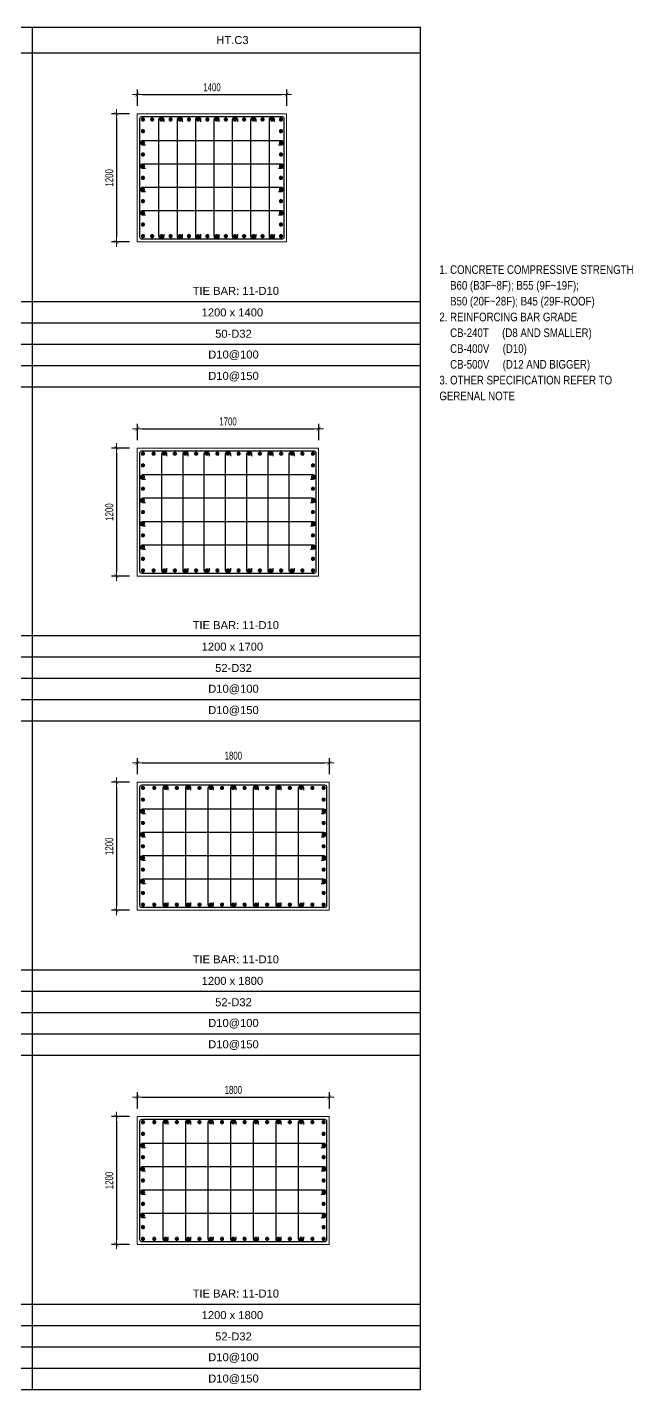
# Model space of a CAD drawing. Header units: millimetres. Extents: x 556513 to 603917, y 79551 to 95646.
# Drawn here: x 573009 to 578687, y 80143 to 92914 of the extents above; entities that cross this region are included whole.
import ezdxf
from ezdxf.enums import TextEntityAlignment as Align

# ---------------------------------------------------------------- set-up
doc = ezdxf.new("R2010")
doc.units = ezdxf.units.MM
doc.layers.get('Defpoints').update_dxf_attribs({"color": 151, "lineweight": 9})
doc.layers.add('2', color=2, linetype='Continuous')
doc.layers.add('TIT1', color=3, linetype='Continuous')
for name, color, linetype, lineweight in [('NDC_S_CONTINUOUS', 3, 'Continuous', 20), ('NDC_S_DIM', 1, 'Continuous', 15), ('NDC_S_REBAR', 4, 'Continuous', 35)]:
    doc.layers.add(name, color=color, linetype=linetype, lineweight=lineweight)
doc.styles.add('ARIAL', font='arial.ttf', dxfattribs={"width": 0.8})
doc.styles.add('NDC_ARIAL', font='arial.ttf', dxfattribs={"width": 0.85})
doc.styles.add('NDC_DIM', font='', dxfattribs={"width": 0.75})
doc.styles.get('NDC_DIM').set_extended_font_data('Dotum')
doc.dimstyles.new('NDC_dim_30', dxfattribs={"dimscale": 30, "dimtxt": 2.5, "dimasz": 1.5, "dimexe": 1.5, "dimexo": 2.5, "dimgap": 1, "dimtad": 1, "dimdec": 0, "dimzin": 0, "dimdsep": 46, "dimtxsty": 'NDC_DIM', "dimblk": 'DIMMARK', "dimcen": 0.09, "dimdle": 1.2, "dimclrd": 1, "dimclre": 1, "dimclrt": 3, "dimadec": 0, "dimazin": 0, "dimtfac": 1, "dimtdec": 0, "dimtix": 1, "dimtofl": 0, "dimtmove": 0, "dimatfit": 3, "dimfxl": 8, "dimfxlon": 1, "dimtolj": 1, "dimtzin": 0, "dimarcsym": 0})

# ---------------------------------------------------------------- blocks, each defined once
blk = doc.blocks.new('GN')
at = {"layer": 'TIT1', "insert": (0, 0), "char_height": 81, "width": 1996.3, "attachment_point": 1, "line_spacing_factor": 1.096296, "style": 'ARIAL'}
blk.add_mtext('\\A1;1. CONCRETE COMPRESSIVE STRENGTH\\P    B60 (B3F~8F); B55 (9F~19F);\\P    B50 (20F~28F); B45 (29F-ROOF)\\P2. REINFORCING BAR GRADE\\P    CB-240T     (D8 AND SMALLER)\\P    CB-400V     (D10)\\P    CB-500V     (D12 AND BIGGER)\\P3. OTHER SPECIFICATION REFER TO GERENAL NOTE ', dxfattribs=at)
blk = doc.blocks.new('DIMMARK')
at = {"layer": 'NDC_S_DIM', "color": 1}
blk.add_line((-1.5, 0), (1, 0), dxfattribs=at)
at = {"layer": 'NDC_S_DIM', "color": 2, "const_width": 0.1}
blk.add_lwpolyline([(-0.42, -0.42), (0.42, 0.42)], dxfattribs=at)
blk = doc.blocks.new('*D23')
at = {"layer": 'Defpoints', "color": 0, "ltscale": 40, "transparency": 16777216}
for p in [(575442, 92284), (574042, 92102), (575442, 92102)]:
    blk.add_point(p, dxfattribs=at)
at = {"layer": 'NDC_S_DIM', "color": 1, "lineweight": -2, "ltscale": 40, "transparency": 16777216}
for p, q in [((574042, 92177), (574042, 92329)), ((574087, 92284), (575397, 92284)), ((575442, 92177), (575442, 92329))]:
    blk.add_line(p, q, dxfattribs=at)
at = {"layer": 'NDC_S_DIM', "color": 1, "lineweight": -2, "ltscale": 40, "transparency": 16777216, "xscale": 45, "yscale": 45, "zscale": 45, "rotation": 180}
blk.add_blockref('DIMMARK', (574042, 92284), dxfattribs=at)
at = {"layer": 'NDC_S_DIM', "color": 1, "lineweight": -2, "ltscale": 40, "transparency": 16777216, "xscale": 45, "yscale": 45, "zscale": 45}
blk.add_blockref('DIMMARK', (575442, 92284), dxfattribs=at)
at = {"layer": 'NDC_S_DIM', "color": 3, "ltscale": 40, "transparency": 16777216, "insert": (574742, 92351), "char_height": 75, "attachment_point": 5, "style": 'NDC_DIM'}
blk.add_mtext('\\A1;1400', dxfattribs=at)
blk = doc.blocks.new('*D24')
at = {"layer": 'Defpoints', "color": 0, "ltscale": 40, "transparency": 16777216}
for p in [(574042, 92102), (573846, 90902), (574042, 90902)]:
    blk.add_point(p, dxfattribs=at)
at = {"layer": 'NDC_S_DIM', "color": 1, "lineweight": -2, "ltscale": 40, "transparency": 16777216}
for p, q in [((573967, 92102), (573801, 92102)), ((573846, 92057), (573846, 90947)), ((573967, 90902), (573801, 90902))]:
    blk.add_line(p, q, dxfattribs=at)
at = {"layer": 'NDC_S_DIM', "color": 1, "lineweight": -2, "ltscale": 40, "transparency": 16777216, "xscale": 45, "yscale": 45, "zscale": 45}
for p, rotation in [((573846, 92102), 90), ((573846, 90902), 270)]:
    blk.add_blockref('DIMMARK', p, dxfattribs=dict(at, rotation=rotation))
at = {"layer": 'NDC_S_DIM', "color": 3, "ltscale": 40, "transparency": 16777216, "insert": (573779, 91502), "char_height": 75, "attachment_point": 5, "rotation": 90, "style": 'NDC_DIM'}
blk.add_mtext('\\A1;1200', dxfattribs=at)
blk = doc.blocks.new('kata_block_THEP')
at = {"layer": 'NDC_S_REBAR', "color": 0}
for p, q in [((-0.5, 0), (0.5, 0)), ((-0.35, 0.35), (0.35, -0.35)), ((0.35, 0.35), (-0.35, -0.35)), ((0, 0.5), (0, -0.5))]:
    blk.add_line(p, q, dxfattribs=at)
at = {"layer": 'NDC_S_REBAR', "color": 0, "const_width": 0.0833}
blk.add_lwpolyline([(-0.5, 0, 1), (0.5, 0, 1), (-0.5, 0, 1)], format="xyb", dxfattribs=at)
blk = doc.blocks.new('*D25')
at = {"layer": 'Defpoints', "color": 0, "ltscale": 40, "transparency": 16777216}
for p in [(575842, 82886), (574042, 82704), (575842, 82704)]:
    blk.add_point(p, dxfattribs=at)
at = {"layer": 'NDC_S_DIM', "color": 1, "lineweight": -2, "ltscale": 40, "transparency": 16777216}
for p, q in [((574042, 82779), (574042, 82931)), ((574087, 82886), (575797, 82886)), ((575842, 82779), (575842, 82931))]:
    blk.add_line(p, q, dxfattribs=at)
at = {"layer": 'NDC_S_DIM', "color": 1, "lineweight": -2, "ltscale": 40, "transparency": 16777216, "xscale": 45, "yscale": 45, "zscale": 45, "rotation": 180}
blk.add_blockref('DIMMARK', (574042, 82886), dxfattribs=at)
at = {"layer": 'NDC_S_DIM', "color": 1, "lineweight": -2, "ltscale": 40, "transparency": 16777216, "xscale": 45, "yscale": 45, "zscale": 45}
blk.add_blockref('DIMMARK', (575842, 82886), dxfattribs=at)
at = {"layer": 'NDC_S_DIM', "color": 3, "ltscale": 40, "transparency": 16777216, "insert": (574942, 82953), "char_height": 75, "attachment_point": 5, "style": 'NDC_DIM'}
blk.add_mtext('\\A1;1800', dxfattribs=at)
blk = doc.blocks.new('*D26')
at = {"layer": 'Defpoints', "color": 0, "ltscale": 40, "transparency": 16777216}
for p in [(574042, 82704), (573846, 81504), (574042, 81504)]:
    blk.add_point(p, dxfattribs=at)
at = {"layer": 'NDC_S_DIM', "color": 1, "lineweight": -2, "ltscale": 40, "transparency": 16777216}
for p, q in [((573967, 82704), (573801, 82704)), ((573846, 82659), (573846, 81549)), ((573967, 81504), (573801, 81504))]:
    blk.add_line(p, q, dxfattribs=at)
at = {"layer": 'NDC_S_DIM', "color": 1, "lineweight": -2, "ltscale": 40, "transparency": 16777216, "xscale": 45, "yscale": 45, "zscale": 45}
for p, rotation in [((573846, 82704), 90), ((573846, 81504), 270)]:
    blk.add_blockref('DIMMARK', p, dxfattribs=dict(at, rotation=rotation))
at = {"layer": 'NDC_S_DIM', "color": 3, "ltscale": 40, "transparency": 16777216, "insert": (573779, 82104), "char_height": 75, "attachment_point": 5, "rotation": 90, "style": 'NDC_DIM'}
blk.add_mtext('\\A1;1200', dxfattribs=at)
blk = doc.blocks.new('*D27')
at = {"layer": 'Defpoints', "color": 0, "ltscale": 40, "transparency": 16777216}
for p in [(575842, 86018), (574042, 85837), (575842, 85837)]:
    blk.add_point(p, dxfattribs=at)
at = {"layer": 'NDC_S_DIM', "color": 1, "lineweight": -2, "ltscale": 40, "transparency": 16777216}
for p, q in [((574042, 85912), (574042, 86063)), ((574087, 86018), (575797, 86018)), ((575842, 85912), (575842, 86063))]:
    blk.add_line(p, q, dxfattribs=at)
at = {"layer": 'NDC_S_DIM', "color": 1, "lineweight": -2, "ltscale": 40, "transparency": 16777216, "xscale": 45, "yscale": 45, "zscale": 45, "rotation": 180}
blk.add_blockref('DIMMARK', (574042, 86018), dxfattribs=at)
at = {"layer": 'NDC_S_DIM', "color": 1, "lineweight": -2, "ltscale": 40, "transparency": 16777216, "xscale": 45, "yscale": 45, "zscale": 45}
blk.add_blockref('DIMMARK', (575842, 86018), dxfattribs=at)
at = {"layer": 'NDC_S_DIM', "color": 3, "ltscale": 40, "transparency": 16777216, "insert": (574942, 86086), "char_height": 75, "attachment_point": 5, "style": 'NDC_DIM'}
blk.add_mtext('\\A1;1800', dxfattribs=at)
blk = doc.blocks.new('*D28')
at = {"layer": 'Defpoints', "color": 0, "ltscale": 40, "transparency": 16777216}
for p in [(574042, 85837), (573846, 84637), (574042, 84637)]:
    blk.add_point(p, dxfattribs=at)
at = {"layer": 'NDC_S_DIM', "color": 1, "lineweight": -2, "ltscale": 40, "transparency": 16777216}
for p, q in [((573967, 85837), (573801, 85837)), ((573846, 85792), (573846, 84682)), ((573967, 84637), (573801, 84637))]:
    blk.add_line(p, q, dxfattribs=at)
at = {"layer": 'NDC_S_DIM', "color": 1, "lineweight": -2, "ltscale": 40, "transparency": 16777216, "xscale": 45, "yscale": 45, "zscale": 45}
for p, rotation in [((573846, 85837), 90), ((573846, 84637), 270)]:
    blk.add_blockref('DIMMARK', p, dxfattribs=dict(at, rotation=rotation))
at = {"layer": 'NDC_S_DIM', "color": 3, "ltscale": 40, "transparency": 16777216, "insert": (573779, 85237), "char_height": 75, "attachment_point": 5, "rotation": 90, "style": 'NDC_DIM'}
blk.add_mtext('\\A1;1200', dxfattribs=at)
blk = doc.blocks.new('*D29')
at = {"layer": 'Defpoints', "color": 0, "ltscale": 40, "transparency": 16777216}
for p in [(575742, 89151), (574042, 88969), (575742, 88969)]:
    blk.add_point(p, dxfattribs=at)
at = {"layer": 'NDC_S_DIM', "color": 1, "lineweight": -2, "ltscale": 40, "transparency": 16777216}
for p, q in [((574042, 89044), (574042, 89196)), ((574087, 89151), (575697, 89151)), ((575742, 89044), (575742, 89196))]:
    blk.add_line(p, q, dxfattribs=at)
at = {"layer": 'NDC_S_DIM', "color": 1, "lineweight": -2, "ltscale": 40, "transparency": 16777216, "xscale": 45, "yscale": 45, "zscale": 45, "rotation": 180}
blk.add_blockref('DIMMARK', (574042, 89151), dxfattribs=at)
at = {"layer": 'NDC_S_DIM', "color": 1, "lineweight": -2, "ltscale": 40, "transparency": 16777216, "xscale": 45, "yscale": 45, "zscale": 45}
blk.add_blockref('DIMMARK', (575742, 89151), dxfattribs=at)
at = {"layer": 'NDC_S_DIM', "color": 3, "ltscale": 40, "transparency": 16777216, "insert": (574892, 89218), "char_height": 75, "attachment_point": 5, "style": 'NDC_DIM'}
blk.add_mtext('\\A1;1700', dxfattribs=at)
blk = doc.blocks.new('*D30')
at = {"layer": 'Defpoints', "color": 0, "ltscale": 40, "transparency": 16777216}
for p in [(574042, 88969), (573846, 87769), (574042, 87769)]:
    blk.add_point(p, dxfattribs=at)
at = {"layer": 'NDC_S_DIM', "color": 1, "lineweight": -2, "ltscale": 40, "transparency": 16777216}
for p, q in [((573967, 88969), (573801, 88969)), ((573846, 88924), (573846, 87814)), ((573967, 87769), (573801, 87769))]:
    blk.add_line(p, q, dxfattribs=at)
at = {"layer": 'NDC_S_DIM', "color": 1, "lineweight": -2, "ltscale": 40, "transparency": 16777216, "xscale": 45, "yscale": 45, "zscale": 45}
for p, rotation in [((573846, 88969), 90), ((573846, 87769), 270)]:
    blk.add_blockref('DIMMARK', p, dxfattribs=dict(at, rotation=rotation))
at = {"layer": 'NDC_S_DIM', "color": 3, "ltscale": 40, "transparency": 16777216, "insert": (573779, 88369), "char_height": 75, "attachment_point": 5, "rotation": 90, "style": 'NDC_DIM'}
blk.add_mtext('\\A1;1200', dxfattribs=at)

msp = doc.modelspace()

# ---------------------------------------------------------------- linework, layer by layer
at = {"layer": '2', "lineweight": -2, "ltscale": 1000}
for points in [[(575416.7, 92057.1), (575416.7, 90947.1, -0.4142136), (575396.7, 90927.1), (574086.7, 90927.1, -0.4142136), (574066.7, 90947.1), (574066.7, 92057.1, -0.4142136), (574086.7, 92077.1), (575396.7, 92077.1, -0.4142136)], [(575716.7, 88924.4), (575716.7, 87814.4, -0.4142136), (575696.7, 87794.4), (574086.7, 87794.4, -0.4142136), (574066.7, 87814.4), (574066.7, 88924.4, -0.4142136), (574086.7, 88944.4), (575696.7, 88944.4, -0.4142136)], [(575816.7, 85791.7), (575816.7, 84681.7, -0.4142136), (575796.7, 84661.7), (574086.7, 84661.7, -0.4142136), (574066.7, 84681.7), (574066.7, 85791.7, -0.4142136), (574086.7, 85811.7), (575796.7, 85811.7, -0.4142136)], [(575816.7, 82658.9), (575816.7, 81548.9, -0.4142136), (575796.7, 81528.9), (574086.7, 81528.9, -0.4142136), (574066.7, 81548.9), (574066.7, 82658.9, -0.4142136), (574086.7, 82678.9), (575796.7, 82678.9, -0.4142136)]]:
    msp.add_lwpolyline(points, format="xyb", close=True, dxfattribs=at)
at = {"layer": '2'}
for points in [[(574289.7, 90975.7), (574289.7, 90953.6, -1), (574244.7, 90953.6), (574244.7, 92049.1, -1), (574289.7, 92049.1), (574289.7, 92026.9)], [(574462.3, 90975.7), (574462.3, 90953.6, -1), (574417.2, 90953.6), (574417.2, 92049.1, -1), (574462.3, 92049.1), (574462.3, 92026.9)], [(574634.8, 90975.7), (574634.8, 90953.6, -1), (574589.8, 90953.6), (574589.8, 92049.1, -1), (574634.8, 92049.1), (574634.8, 92026.9)], [(574807.3, 90975.7), (574807.3, 90953.6, -1), (574762.3, 90953.6), (574762.3, 92049.1, -1), (574807.3, 92049.1), (574807.3, 92026.9)], [(574979.9, 90975.7), (574979.9, 90953.6, -1), (574934.8, 90953.6), (574934.8, 92049.1, -1), (574979.9, 92049.1), (574979.9, 92026.9)], [(575152.4, 90975.7), (575152.4, 90953.6, -1), (575107.4, 90953.6), (575107.4, 92049.1, -1), (575152.4, 92049.1), (575152.4, 92026.9)], [(575324.9, 90975.7), (575324.9, 90953.6, -1), (575279.9, 90953.6), (575279.9, 92049.1, -1), (575324.9, 92049.1), (575324.9, 92026.9)], [(574116.8, 91807.7), (574094.7, 91807.7, -1), (574094.7, 91852.8), (575388.7, 91852.8, -1), (575388.7, 91807.7), (575366.5, 91807.7)], [(574116.8, 91588.9), (574094.7, 91588.9, -1), (574094.7, 91634), (575388.7, 91634, -1), (575388.7, 91588.9), (575366.5, 91588.9)], [(574116.8, 91370.1), (574094.7, 91370.1, -1), (574094.7, 91415.2), (575388.7, 91415.2, -1), (575388.7, 91370.1), (575366.5, 91370.1)], [(574116.8, 91151.3), (574094.7, 91151.3, -1), (574094.7, 91196.4), (575388.7, 91196.4, -1), (575388.7, 91151.3), (575366.5, 91151.3)], [(574316.4, 87843), (574316.4, 87820.9, -1), (574271.4, 87820.9), (574271.4, 88916.4, -1), (574316.4, 88916.4), (574316.4, 88894.2)], [(574515.7, 87843), (574515.7, 87820.9, -1), (574470.7, 87820.9), (574470.7, 88916.4, -1), (574515.7, 88916.4), (574515.7, 88894.2)], [(574714.9, 87843), (574714.9, 87820.9, -1), (574669.9, 87820.9), (574669.9, 88916.4, -1), (574714.9, 88916.4), (574714.9, 88894.2)], [(574914.2, 87843), (574914.2, 87820.9, -1), (574869.2, 87820.9), (574869.2, 88916.4, -1), (574914.2, 88916.4), (574914.2, 88894.2)], [(575113.4, 87843), (575113.4, 87820.9, -1), (575068.4, 87820.9), (575068.4, 88916.4, -1), (575113.4, 88916.4), (575113.4, 88894.2)], [(575312.7, 87843), (575312.7, 87820.9, -1), (575267.7, 87820.9), (575267.7, 88916.4, -1), (575312.7, 88916.4), (575312.7, 88894.2)], [(575511.9, 87843), (575511.9, 87820.9, -1), (575466.9, 87820.9), (575466.9, 88916.4, -1), (575511.9, 88916.4), (575511.9, 88894.2)], [(574116.8, 88675), (574094.7, 88675, -1), (574094.7, 88720.1), (575688.7, 88720.1, -1), (575688.7, 88675), (575666.5, 88675)], [(574116.8, 88456.2), (574094.7, 88456.2, -1), (574094.7, 88501.3), (575688.7, 88501.3, -1), (575688.7, 88456.2), (575666.5, 88456.2)], [(574116.8, 88237.4), (574094.7, 88237.4, -1), (574094.7, 88282.5), (575688.7, 88282.5, -1), (575688.7, 88237.4), (575666.5, 88237.4)], [(574116.8, 88018.6), (574094.7, 88018.6, -1), (574094.7, 88063.7), (575688.7, 88063.7, -1), (575688.7, 88018.6), (575666.5, 88018.6)], [(574328.9, 84710.3), (574328.9, 84688.2, -1), (574283.9, 84688.2), (574283.9, 85783.7, -1), (574328.9, 85783.7), (574328.9, 85761.5)], [(574540.7, 84710.3), (574540.7, 84688.2, -1), (574495.7, 84688.2), (574495.7, 85783.7, -1), (574540.7, 85783.7), (574540.7, 85761.5)], [(574752.4, 84710.3), (574752.4, 84688.2, -1), (574707.4, 84688.2), (574707.4, 85783.7, -1), (574752.4, 85783.7), (574752.4, 85761.5)], [(574964.2, 84710.3), (574964.2, 84688.2, -1), (574919.2, 84688.2), (574919.2, 85783.7, -1), (574964.2, 85783.7), (574964.2, 85761.5)], [(575175.9, 84710.3), (575175.9, 84688.2, -1), (575130.9, 84688.2), (575130.9, 85783.7, -1), (575175.9, 85783.7), (575175.9, 85761.5)], [(575387.7, 84710.3), (575387.7, 84688.2, -1), (575342.7, 84688.2), (575342.7, 85783.7, -1), (575387.7, 85783.7), (575387.7, 85761.5)], [(575599.4, 84710.3), (575599.4, 84688.2, -1), (575554.4, 84688.2), (575554.4, 85783.7, -1), (575599.4, 85783.7), (575599.4, 85761.5)], [(574116.8, 85542.3), (574094.7, 85542.3, -1), (574094.7, 85587.4), (575788.7, 85587.4, -1), (575788.7, 85542.3), (575766.5, 85542.3)], [(574116.8, 85323.5), (574094.7, 85323.5, -1), (574094.7, 85368.6), (575788.7, 85368.6, -1), (575788.7, 85323.5), (575766.5, 85323.5)], [(574116.8, 85104.7), (574094.7, 85104.7, -1), (574094.7, 85149.8), (575788.7, 85149.8, -1), (575788.7, 85104.7), (575766.5, 85104.7)], [(574116.8, 84885.9), (574094.7, 84885.9, -1), (574094.7, 84931), (575788.7, 84931, -1), (575788.7, 84885.9), (575766.5, 84885.9)], [(574328.9, 81577.6), (574328.9, 81555.5, -1), (574283.9, 81555.5), (574283.9, 82650.9, -1), (574328.9, 82650.9), (574328.9, 82628.8)], [(574540.7, 81577.6), (574540.7, 81555.5, -1), (574495.7, 81555.5), (574495.7, 82650.9, -1), (574540.7, 82650.9), (574540.7, 82628.8)], [(574752.4, 81577.6), (574752.4, 81555.5, -1), (574707.4, 81555.5), (574707.4, 82650.9, -1), (574752.4, 82650.9), (574752.4, 82628.8)], [(574964.2, 81577.6), (574964.2, 81555.5, -1), (574919.2, 81555.5), (574919.2, 82650.9, -1), (574964.2, 82650.9), (574964.2, 82628.8)], [(575175.9, 81577.6), (575175.9, 81555.5, -1), (575130.9, 81555.5), (575130.9, 82650.9, -1), (575175.9, 82650.9), (575175.9, 82628.8)], [(575387.7, 81577.6), (575387.7, 81555.5, -1), (575342.7, 81555.5), (575342.7, 82650.9, -1), (575387.7, 82650.9), (575387.7, 82628.8)], [(575599.4, 81577.6), (575599.4, 81555.5, -1), (575554.4, 81555.5), (575554.4, 82650.9, -1), (575599.4, 82650.9), (575599.4, 82628.8)], [(574116.8, 82409.6), (574094.7, 82409.6, -1), (574094.7, 82454.7), (575788.7, 82454.7, -1), (575788.7, 82409.6), (575766.5, 82409.6)], [(574116.8, 82190.8), (574094.7, 82190.8, -1), (574094.7, 82235.9), (575788.7, 82235.9, -1), (575788.7, 82190.8), (575766.5, 82190.8)], [(574116.8, 81972), (574094.7, 81972, -1), (574094.7, 82017.1), (575788.7, 82017.1, -1), (575788.7, 81972), (575766.5, 81972)], [(574116.8, 81753.2), (574094.7, 81753.2, -1), (574094.7, 81798.3), (575788.7, 81798.3, -1), (575788.7, 81753.2), (575766.5, 81753.2)]]:
    msp.add_lwpolyline(points, format="xyb", dxfattribs=at)
at = {"layer": 'NDC_S_CONTINUOUS', "ltscale": 70}
for points in [[(575441.7, 92102.1), (575441.7, 90902.1), (574041.7, 90902.1), (574041.7, 92102.1), (575441.7, 92102.1)], [(575741.7, 88969.4), (575741.7, 87769.4), (574041.7, 87769.4), (574041.7, 88969.4), (575741.7, 88969.4)], [(575841.7, 85836.7), (575841.7, 84636.7), (574041.7, 84636.7), (574041.7, 85836.7), (575841.7, 85836.7)], [(575841.7, 82703.9), (575841.7, 81503.9), (574041.7, 81503.9), (574041.7, 82703.9), (575841.7, 82703.9)]]:
    msp.add_lwpolyline(points, dxfattribs=at)
at = {"layer": 'TIT1', "color": 2}
msp.add_line((564668, 92913.6), (576694, 92913.6), dxfattribs=at)
at = {"layer": 'TIT1'}
for p, q in [((573054.2, 92913.6), (573054.2, 80142.8)), ((576694, 92913.6), (576694, 80142.8)), ((564668, 92673.6), (576694, 92673.6)), ((576694, 89540.9), (564668, 89540.9)), ((576694, 86408.2), (564668, 86408.2)), ((576694, 83275.5), (564668, 83275.5)), ((576694, 80142.8), (564668, 80142.8))]:
    msp.add_line(p, q, dxfattribs=at)
at = {"layer": 'TIT1', "color": 8}
for p, q in [((576694, 90340.9), (565295.9, 90340.9)), ((576694, 90140.9), (565295.9, 90140.9)), ((576694, 89940.9), (565295.9, 89940.9)), ((576694, 89740.9), (565295.9, 89740.9)), ((576694, 87208.2), (565295.9, 87208.2)), ((576694, 87008.2), (565295.9, 87008.2)), ((576694, 86808.2), (565295.9, 86808.2)), ((576694, 86608.2), (565725.1, 86608.2)), ((576694, 84075.5), (565295.9, 84075.5)), ((576694, 83875.5), (565295.9, 83875.5)), ((576694, 83675.5), (565295.9, 83675.5)), ((576694, 83475.5), (565725.1, 83475.5)), ((576694, 80942.8), (565295.9, 80942.8)), ((576694, 80742.8), (565295.9, 80742.8)), ((576694, 80542.8), (565295.9, 80542.8)), ((576694, 80342.8), (565725.1, 80342.8))]:
    msp.add_line(p, q, dxfattribs=at)

# ---------------------------------------------------------------- block references
at = {"layer": '2', "yscale": 36, "zscale": 36}
for p, xscale, rotation in [((574094.7, 92049.1), -36, 90), ((574094.7, 91939.7), -36, 90), ((574180.9, 92049.1), -36, 90), ((574267.2, 92049.1), -36, 90), ((574353.5, 92049.1), -36, 90), ((574439.7, 92049.1), -36, 90), ((574526, 92049.1), -36, 90), ((574612.3, 92049.1), -36, 90), ((574698.5, 92049.1), -36, 90), ((574784.8, 92049.1), -36, 90), ((574871.1, 92049.1), -36, 90), ((574957.3, 92049.1), -36, 90), ((575043.6, 92049.1), -36, 90), ((575129.9, 92049.1), -36, 90), ((575216.1, 92049.1), -36, 90), ((575302.4, 92049.1), -36, 90), ((575388.7, 92049.1), 36, 270), ((575388.7, 92049.1), -36, 90), ((575388.7, 91939.7), 36, 270), ((574094.7, 91830.3), -36, 90), ((575388.7, 91830.3), 36, 270), ((574094.7, 91720.9), -36, 90), ((575388.7, 91720.9), 36, 270), ((574094.7, 91611.5), -36, 90), ((575388.7, 91611.5), 36, 270), ((574094.7, 91502.1), -36, 90), ((575388.7, 91502.1), 36, 270), ((574094.7, 91392.7), -36, 90), ((575388.7, 91392.7), 36, 270), ((574094.7, 91283.3), -36, 90), ((574094.7, 91173.9), -36, 90), ((575388.7, 91283.3), 36, 270), ((575388.7, 91173.9), 36, 270), ((574094.7, 91064.5), -36, 90), ((575388.7, 91064.5), 36, 270), ((574094.7, 90955.1), 36, 90), ((574180.9, 90955.1), 36, 90), ((574267.2, 90955.1), 36, 90), ((574353.5, 90955.1), 36, 90), ((574439.7, 90955.1), 36, 90), ((574526, 90955.1), 36, 90), ((574612.3, 90955.1), 36, 90), ((574698.5, 90955.1), 36, 90), ((574784.8, 90955.1), 36, 90), ((574871.1, 90955.1), 36, 90), ((574957.3, 90955.1), 36, 90), ((575043.6, 90955.1), 36, 90), ((575129.9, 90955.1), 36, 90), ((575216.1, 90955.1), 36, 90), ((575302.4, 90955.1), 36, 90), ((575388.7, 90955.1), -36, 270), ((574094.7, 88916.4), -36, 90), ((574194.3, 88916.4), -36, 90), ((574293.9, 88916.4), -36, 90), ((574393.6, 88916.4), -36, 90), ((574493.2, 88916.4), -36, 90), ((574592.8, 88916.4), -36, 90), ((574692.4, 88916.4), -36, 90), ((574792.1, 88916.4), -36, 90), ((574891.7, 88916.4), -36, 90), ((574991.3, 88916.4), -36, 90), ((575090.9, 88916.4), -36, 90), ((575190.6, 88916.4), -36, 90), ((575290.2, 88916.4), -36, 90), ((575389.8, 88916.4), -36, 90), ((575489.4, 88916.4), -36, 90), ((575589.1, 88916.4), -36, 90), ((575688.7, 88916.4), 36, 270), ((574094.7, 88807), -36, 90), ((575688.7, 88807), 36, 270), ((574094.7, 88697.6), -36, 90), ((575688.7, 88697.6), 36, 270), ((574094.7, 88588.2), -36, 90), ((575688.7, 88588.2), 36, 270), ((574094.7, 88478.8), -36, 90), ((574094.7, 88369.4), -36, 90), ((575688.7, 88478.8), 36, 270), ((575688.7, 88369.4), 36, 270), ((574094.7, 88260), -36, 90), ((575688.7, 88260), 36, 270), ((574094.7, 88150.6), -36, 90), ((575688.7, 88150.6), 36, 270), ((574094.7, 88041.2), -36, 90), ((575688.7, 88041.2), 36, 270), ((574094.7, 87931.8), -36, 90), ((575688.7, 87931.8), 36, 270), ((574094.7, 87822.4), 36, 90), ((574194.3, 87822.4), 36, 90), ((574293.9, 87822.4), 36, 90), ((574393.6, 87822.4), 36, 90), ((574493.2, 87822.4), 36, 90), ((574592.8, 87822.4), 36, 90), ((574692.4, 87822.4), 36, 90), ((574792.1, 87822.4), 36, 90), ((574891.7, 87822.4), 36, 90), ((574991.3, 87822.4), 36, 90), ((575090.9, 87822.4), 36, 90), ((575190.6, 87822.4), 36, 90), ((575290.2, 87822.4), 36, 90), ((575389.8, 87822.4), 36, 90), ((575489.4, 87822.4), 36, 90), ((575589.1, 87822.4), 36, 90), ((575688.7, 87822.4), -36, 270), ((574094.7, 85783.7), -36, 90), ((574094.7, 85674.3), -36, 90), ((574200.6, 85783.7), -36, 90), ((574306.4, 85783.7), -36, 90), ((574412.3, 85783.7), -36, 90), ((574518.2, 85783.7), -36, 90), ((574624.1, 85783.7), -36, 90), ((574729.9, 85783.7), -36, 90), ((574835.8, 85783.7), -36, 90), ((574941.7, 85783.7), -36, 90), ((575047.6, 85783.7), -36, 90), ((575153.4, 85783.7), -36, 90), ((575259.3, 85783.7), -36, 90), ((575365.2, 85783.7), -36, 90), ((575471.1, 85783.7), -36, 90), ((575576.9, 85783.7), -36, 90), ((575682.8, 85783.7), -36, 90), ((575788.7, 85783.7), 36, 270), ((575788.7, 85674.3), 36, 270), ((574094.7, 85564.9), -36, 90), ((575788.7, 85564.9), 36, 270), ((574094.7, 85455.5), -36, 90), ((575788.7, 85455.5), 36, 270), ((574094.7, 85346.1), -36, 90), ((575788.7, 85346.1), 36, 270), ((574094.7, 85236.7), -36, 90), ((575788.7, 85236.7), 36, 270), ((574094.7, 85127.3), -36, 90), ((575788.7, 85127.3), 36, 270), ((574094.7, 85017.9), -36, 90), ((574094.7, 84908.5), -36, 90), ((575788.7, 85017.9), 36, 270), ((575788.7, 84908.5), 36, 270), ((574094.7, 84799.1), -36, 90), ((575788.7, 84799.1), 36, 270), ((574094.7, 84689.7), 36, 90), ((574200.6, 84689.7), 36, 90), ((574306.4, 84689.7), 36, 90), ((574412.3, 84689.7), 36, 90), ((574518.2, 84689.7), 36, 90), ((574624.1, 84689.7), 36, 90), ((574729.9, 84689.7), 36, 90), ((574835.8, 84689.7), 36, 90), ((574941.7, 84689.7), 36, 90), ((575047.6, 84689.7), 36, 90), ((575153.4, 84689.7), 36, 90), ((575259.3, 84689.7), 36, 90), ((575365.2, 84689.7), 36, 90), ((575471.1, 84689.7), 36, 90), ((575576.9, 84689.7), 36, 90), ((575682.8, 84689.7), 36, 90), ((575788.7, 84689.7), -36, 270), ((574094.7, 82650.9), -36, 90), ((574200.6, 82650.9), -36, 90), ((574306.4, 82650.9), -36, 90), ((574412.3, 82650.9), -36, 90), ((574518.2, 82650.9), -36, 90), ((574624.1, 82650.9), -36, 90), ((574729.9, 82650.9), -36, 90), ((574835.8, 82650.9), -36, 90), ((574941.7, 82650.9), -36, 90), ((575047.6, 82650.9), -36, 90), ((575153.4, 82650.9), -36, 90), ((575259.3, 82650.9), -36, 90), ((575365.2, 82650.9), -36, 90), ((575471.1, 82650.9), -36, 90), ((575576.9, 82650.9), -36, 90), ((575682.8, 82650.9), -36, 90), ((575788.7, 82650.9), 36, 270), ((574094.7, 82541.5), -36, 90), ((575788.7, 82541.5), 36, 270), ((574094.7, 82432.1), -36, 90), ((575788.7, 82432.1), 36, 270), ((574094.7, 82322.7), -36, 90), ((575788.7, 82322.7), 36, 270), ((574094.7, 82213.3), -36, 90), ((574094.7, 82103.9), -36, 90), ((575788.7, 82213.3), 36, 270), ((575788.7, 82103.9), 36, 270), ((574094.7, 81994.5), -36, 90), ((575788.7, 81994.5), 36, 270), ((574094.7, 81885.1), -36, 90), ((575788.7, 81885.1), 36, 270), ((574094.7, 81775.7), -36, 90), ((575788.7, 81775.7), 36, 270), ((574094.7, 81666.3), -36, 90), ((575788.7, 81666.3), 36, 270), ((574094.7, 81556.9), 36, 90), ((574200.6, 81556.9), 36, 90), ((574306.4, 81556.9), 36, 90), ((574412.3, 81556.9), 36, 90), ((574518.2, 81556.9), 36, 90), ((574624.1, 81556.9), 36, 90), ((574729.9, 81556.9), 36, 90), ((574835.8, 81556.9), 36, 90), ((574941.7, 81556.9), 36, 90), ((575047.6, 81556.9), 36, 90), ((575153.4, 81556.9), 36, 90), ((575259.3, 81556.9), 36, 90), ((575365.2, 81556.9), 36, 90), ((575471.1, 81556.9), 36, 90), ((575576.9, 81556.9), 36, 90), ((575682.8, 81556.9), 36, 90), ((575788.7, 81556.9), -36, 270)]:
    msp.add_blockref('kata_block_THEP', p, dxfattribs=dict(at, xscale=xscale, rotation=rotation))
at = {"layer": 'NDC_S_DIM'}
msp.add_blockref('GN', (576873.8, 90682.8), dxfattribs=at)

# ---------------------------------------------------------------- texts
at = {"layer": 'TIT1', "color": 2, "style": 'NDC_ARIAL'}
msp.add_text('HT.C3', height=75, dxfattribs=at).set_placement((574933.6, 92793.6), align=Align.MIDDLE)
at = {"layer": 'TIT1', "style": 'NDC_ARIAL'}
for s, p in [('TIE BAR: 11-D10', (574964.9, 90442.6)), ('1200 x 1400', (574933.1, 90240.7)), ('50-D32', (574943.1, 90040.7)), ('D10@100', (574943.1, 89840.7)), ('D10@150', (574943.1, 89640.7)), ('TIE BAR: 11-D10', (574964.9, 87309.9)), ('1200 x 1700', (574933.1, 87108)), ('52-D32', (574943.1, 86908)), ('D10@100', (574943.1, 86708)), ('D10@150', (574943.1, 86508)), ('TIE BAR: 11-D10', (574964.9, 84177.2)), ('1200 x 1800', (574933.1, 83975.3)), ('52-D32', (574943.1, 83775.3)), ('D10@100', (574943.1, 83575.3)), ('D10@150', (574943.1, 83375.3)), ('TIE BAR: 11-D10', (574964.9, 81044.5)), ('1200 x 1800', (574933.1, 80842.6)), ('52-D32', (574943.1, 80642.6)), ('D10@100', (574943.1, 80442.6)), ('D10@150', (574943.1, 80242.6))]:
    msp.add_text(s, height=75, dxfattribs=at).set_placement(p, align=Align.MIDDLE)

# ---------------------------------------------------------------- dimensions: what is measured, and where the dimension line sits
at = {"layer": 'NDC_S_DIM', "ltscale": 40}
for base, p1, p2, picture, middle in [((575441.7, 92283.6), (574041.7, 92102.1), (575441.7, 92102.1), '*D23', (574741.7, 92351.2)), ((575741.7, 89150.9), (574041.7, 88969.4), (575741.7, 88969.4), '*D29', (574891.7, 89218.5)), ((575841.7, 86018.2), (574041.7, 85836.7), (575841.7, 85836.7), '*D27', (574941.7, 86085.8)), ((575841.7, 82885.5), (574041.7, 82703.9), (575841.7, 82703.9), '*D25', (574941.7, 82953.1))]:
    dim = msp.add_linear_dim(base=base, p1=p1, p2=p2, dimstyle='NDC_dim_30', dxfattribs=at)
    dim.commit()
    dim.dimension.update_dxf_attribs({"geometry": picture, "text_midpoint": middle})
for base, p1, p2, picture, middle in [((573846.3, 90902.1), (574041.7, 92102.1), (574041.7, 90902.1), '*D24', (573778.8, 91502.1)), ((573846.3, 87769.4), (574041.7, 88969.4), (574041.7, 87769.4), '*D30', (573778.8, 88369.4)), ((573846.3, 84636.7), (574041.7, 85836.7), (574041.7, 84636.7), '*D28', (573778.8, 85236.7)), ((573846.3, 81503.9), (574041.7, 82703.9), (574041.7, 81503.9), '*D26', (573778.8, 82103.9))]:
    dim = msp.add_linear_dim(base=base, p1=p1, p2=p2, angle=90, dimstyle='NDC_dim_30', dxfattribs=at)
    dim.commit()
    dim.dimension.update_dxf_attribs({"geometry": picture, "text_midpoint": middle})

doc.saveas('drawing.dxf')
